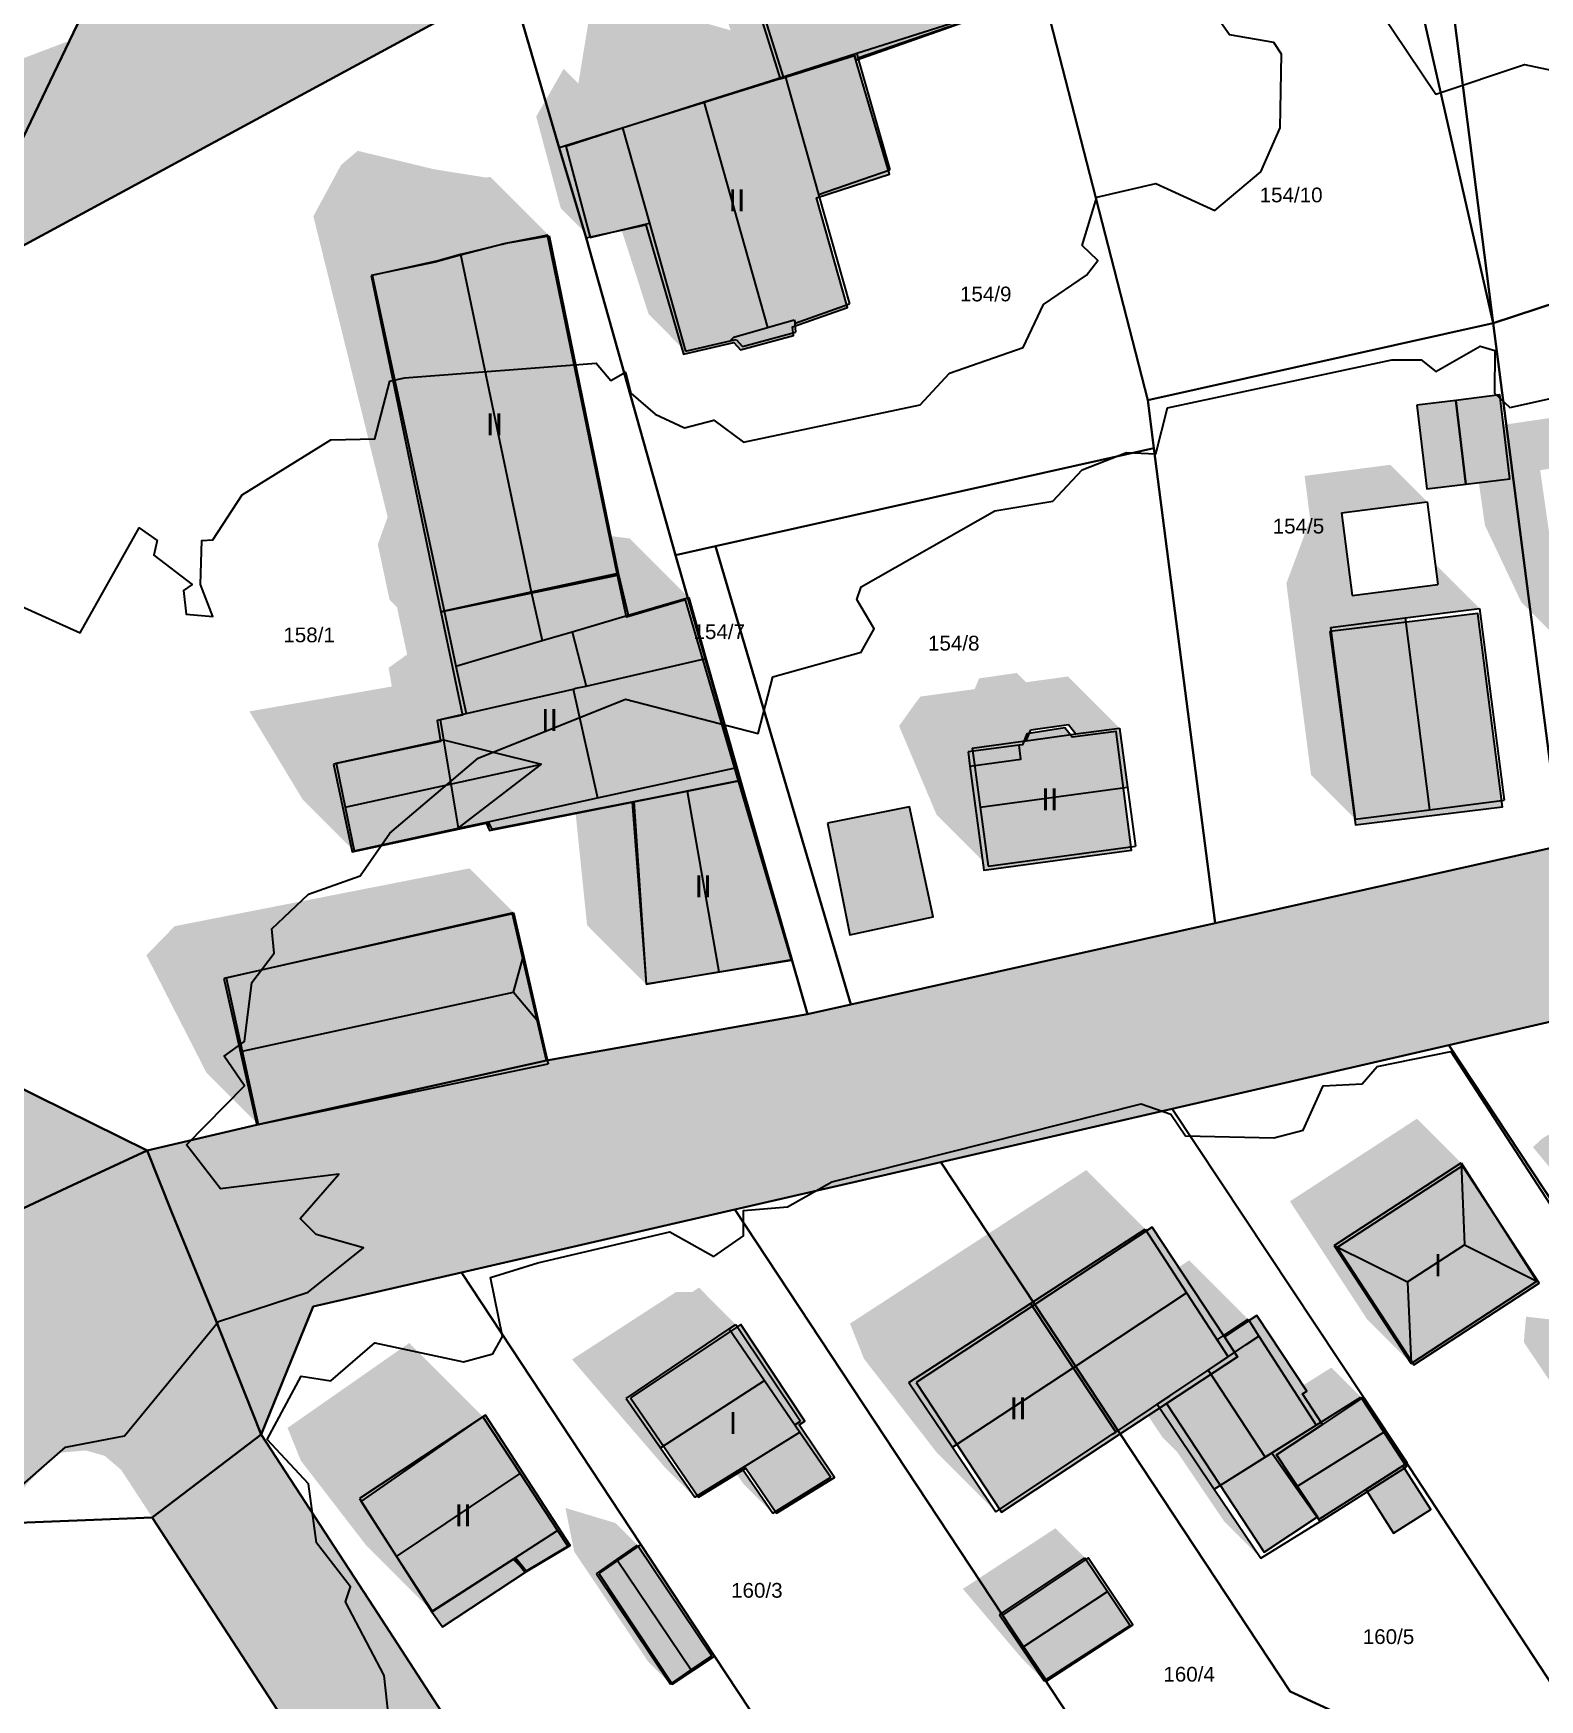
# Model space of a CAD drawing. Header units: millimetres. Extents: x 238 to 3518, y -74 to 2735.
# Drawn here: x 2034.3 to 2136.5, y 1288.6 to 1401.6 of the extents above; entities that cross this region are included whole.
import ezdxf
from ezdxf.enums import TextEntityAlignment as Align

# ---------------------------------------------------------------- set-up
doc = ezdxf.new("R2010")
doc.units = ezdxf.units.MM
for name, color, linetype in [('LP_Flurstueck_bez', 7, 'Continuous'), ('LP_Flurstuecke', 8, 'Continuous'), ('LP_Gebaeude_Dachaufsicht', 9, 'Continuous'), ('LP_Gebaeude_Dachschatten', 253, 'Continuous'), ('LP_Gebaeude_F', 254, 'Continuous'), ('LP_Gebaeude_Geschosszahl', 7, 'Continuous'), ('LP_Gebaeude_Schatten', 7, 'Continuous'), ('LP_Gebaeude_U', 7, 'Continuous'), ('LP_Topographie_Hoehenlinien', 8, 'Continuous'), ('LP_Verkehr_Strassen', 9, 'Continuous'), ('LP_Verkehr_Wege_Plaetze', 252, 'Continuous')]:
    doc.layers.add(name, color=color, linetype=linetype)
doc.styles.get("Standard").update_dxf_attribs({"font": 'arial.ttf'})

msp = doc.modelspace()

# ---------------------------------------------------------------- hatches: boundary and pattern name
at = {"layer": 'LP_Gebaeude_Dachschatten'}
for points in [[(2079.79, 1396.97), (2074.27, 1395.21), (2076.09, 1388.75), (2078.54, 1380.06), (2081.56, 1380.77), (2081.83, 1381.01), (2084.1, 1381.67)], [(2072.07, 1387.77), (2076.09, 1388.75), (2074.27, 1395.21), (2070.41, 1393.98)], [(2063.28, 1386.64), (2061.67, 1386.19), (2057.29, 1385.22), (2062.16, 1362.45), (2068.06, 1363.73)], [(2068.81, 1360.42), (2070.21, 1360.83), (2070.86, 1361.02), (2074.66, 1362.14), (2073.97, 1365.01), (2068.06, 1363.73)], [(2068.06, 1363.73), (2062.16, 1362.45), (2062.96, 1358.7), (2068.81, 1360.42)], [(2122.31, 1361.31), (2123.98, 1348.31), (2129.03, 1348.95), (2127.36, 1361.96)], [(2070.86, 1361.02), (2070.21, 1360.83), (2068.81, 1360.42), (2062.96, 1358.7), (2063.65, 1355.48), (2070.91, 1357.14), (2071.09, 1357.19), (2071.79, 1357.34)], [(2108.53, 1350.48), (2107.99, 1354.49), (2105.03, 1354.09), (2105.03, 1354.09), (2101.66, 1353.63), (2101.42, 1353.6), (2097.99, 1353.13), (2098.13, 1352.17), (2098.53, 1349.13)], [(2054.84, 1352.1), (2055.45, 1349.12), (2068.78, 1352.03), (2062.13, 1353.69)], [(2068.78, 1352.03), (2063.12, 1347.69), (2062.13, 1353.69)], [(2075.04, 1349.51), (2075.86, 1337.12), (2080.81, 1337.95), (2078.66, 1350.22)], [(2066.88, 1341.97), (2047.38, 1337.55), (2048.46, 1332.58), (2066.86, 1336.58), (2067.54, 1339.03)], [(2131.17, 1324.99), (2122.55, 1319.38), (2127.52, 1316.92), (2131.39, 1319.44)], [(2109.73, 1320.5), (2101.95, 1315.45), (2104.84, 1311.09), (2112.54, 1316.17)], [(2122.55, 1319.38), (2127.78, 1311.39), (2127.52, 1316.92)], [(2104.84, 1311.09), (2101.95, 1315.45), (2093.7, 1310.09), (2096.65, 1305.7)], [(2081.5, 1313.73), (2074.51, 1309), (2076.84, 1305.65), (2083.9, 1310.23)], [(2110.54, 1308.61), (2114.42, 1302.85), (2117.88, 1305.03), (2114, 1310.92), (2111.4, 1309.19)], [(2125.92, 1306.73), (2124.36, 1309.1), (2121.34, 1307.2), (2118.32, 1305.31), (2119.96, 1302.98)], [(2064.79, 1307.77), (2056.54, 1302.01), (2058.94, 1298.29), (2067.32, 1303.91)], [(2072.49, 1297.11), (2077.52, 1289.63), (2078.93, 1290.59), (2073.89, 1298.08)], [(2105.64, 1298.2), (2099.85, 1294.33), (2101.36, 1292.09), (2107.18, 1295.9)]]:
    msp.add_hatch(color=253, dxfattribs=at).paths.add_polyline_path(points)
at = {"layer": 'LP_Gebaeude_F'}
for points in [[(2082.78, 1405.55), (2084.97, 1398.53), (2090.01, 1400.11), (2090.09, 1399.81), (2099.99, 1403.28), (2097.09, 1410.55), (2097.03, 1410.69)], [(2069.96, 1393.85), (2071.79, 1387.75), (2075.84, 1388.64), (2078.41, 1379.85), (2081.81, 1380.65), (2082.26, 1380.16), (2085.86, 1381.12), (2085.8, 1381.72), (2089.53, 1383.02), (2087.43, 1390.47), (2092.38, 1392.07), (2090.09, 1399.81), (2090.01, 1400.11), (2084.97, 1398.53)], [(2057.21, 1385.19), (2061.94, 1362.38), (2073.92, 1364.86), (2069.17, 1387.94), (2068.86, 1387.87), (2066.33, 1387.36), (2063.18, 1386.56), (2061.56, 1386.09)], [(2130.8, 1376.72), (2131.49, 1371.03), (2134.48, 1371.39), (2133.79, 1377.09)], [(2128.16, 1376.4), (2128.84, 1370.71), (2131.49, 1371.03), (2130.8, 1376.72)], [(2054.66, 1352.03), (2055.93, 1346.09), (2065.01, 1348.04), (2065.25, 1347.53), (2074.93, 1349.47), (2082.13, 1350.92), (2078.53, 1363.2), (2074.53, 1362.01), (2073.92, 1364.86), (2061.94, 1362.38), (2063.4, 1355.36), (2061.68, 1355.01), (2061.92, 1353.59)], [(2122.25, 1361.05), (2123.99, 1347.92), (2133.98, 1349.14), (2132.3, 1362.27)], [(2097.72, 1352.88), (2097.84, 1351.91), (2098.79, 1344.85), (2108.79, 1346.21), (2107.77, 1354.25), (2104.78, 1353.87), (2104.28, 1354.5), (2101.71, 1354.11), (2101.4, 1353.36), (2101.17, 1353.33)], [(2097.72, 1352.88), (2097.84, 1351.91), (2101.29, 1352.37), (2101.17, 1353.33)], [(2074.93, 1349.47), (2075.86, 1337.13), (2085.74, 1338.74), (2082.13, 1350.92)], [(2088.17, 1348.03), (2089.68, 1340.47), (2095.34, 1341.68), (2093.73, 1349.14)], [(2047.22, 1337.5), (2049.45, 1327.57), (2069.11, 1331.93), (2066.8, 1341.89)], [(2122.75, 1319.25), (2127.95, 1311.29), (2136.46, 1316.84), (2131.26, 1324.8)], [(2102.25, 1315.38), (2108.03, 1306.6), (2111.17, 1308.66), (2115.99, 1311.84), (2115.11, 1313.19), (2110.21, 1320.63)], [(2094.19, 1310.08), (2099.97, 1301.29), (2108.03, 1306.6), (2102.25, 1315.38)], [(2074.8, 1309.06), (2079.42, 1302.32), (2082.63, 1304.29), (2084.71, 1301.23), (2088.65, 1303.65), (2086.25, 1307.22), (2086.63, 1307.47), (2082.29, 1314.03)], [(2111.17, 1308.66), (2117.81, 1298.59), (2121.43, 1300.98), (2118.65, 1305.18), (2121.77, 1307.25), (2120.41, 1309.32), (2120.7, 1309.51), (2117.31, 1314.64), (2115.11, 1313.19), (2115.99, 1311.84)], [(2118.65, 1305.18), (2121.43, 1300.98), (2121.54, 1300.81), (2124.69, 1302.83), (2127.21, 1304.44), (2127.51, 1304.64), (2124.54, 1309.09), (2121.77, 1307.25)], [(2056.41, 1302.21), (2061.33, 1294.54), (2067.01, 1298.19), (2067.74, 1297.26), (2070.72, 1299.03), (2064.98, 1307.87)], [(2124.69, 1302.83), (2126.58, 1299.87), (2129.1, 1301.48), (2127.21, 1304.44)], [(2072.66, 1297.14), (2077.63, 1289.62), (2080.51, 1291.52), (2075.51, 1299.1)], [(2061.33, 1294.54), (2062.05, 1293.52), (2067.74, 1297.26), (2067.01, 1298.19)], [(2100.05, 1294.3), (2103.05, 1289.86), (2108.89, 1293.64), (2105.85, 1298.19)]]:
    msp.add_hatch(color=254, dxfattribs=at).paths.add_polyline_path(points)
at = {"layer": 'LP_Gebaeude_Schatten'}
for points in [[(2071.27, 1398.21), (2072.29, 1404.47), (2081.6, 1401.83), (2081.31, 1402.72), (2082, 1402.68), (2078.98, 1409.63), (2079.28, 1409.74), (2077.82, 1412.04), (2076.69, 1415.33), (2076.98, 1415.74), (2079.22, 1416.6), (2091.1, 1421.44), (2095.37, 1421.07), (2096.87, 1419.57), (2094.1, 1418.44), (2080.49, 1412.89), (2081.19, 1410.83), (2082.32, 1407.54), (2082.98, 1405.63), (2085.16, 1398.67), (2079.79, 1396.97), (2074.27, 1395.21), (2070.41, 1393.98), (2072.07, 1387.77), (2070.07, 1389.77), (2068.41, 1395.98), (2070.27, 1399.21), (2071.27, 1398.21)], [(2057.66, 1366.95), (2058.33, 1368.81), (2053.29, 1389.22), (2055.17, 1392.69), (2056.28, 1393.64), (2056.31, 1393.65), (2061.49, 1392.4), (2065.02, 1391.84), (2065.3, 1391.89), (2069.3, 1387.89), (2069.02, 1387.84), (2066.49, 1387.4), (2063.31, 1386.65), (2063.28, 1386.64), (2061.67, 1386.19), (2057.29, 1385.22), (2062.16, 1362.45), (2062.96, 1358.7), (2063.65, 1355.48), (2061.9, 1355.08), (2062.13, 1353.69), (2054.84, 1352.1), (2055.45, 1349.12), (2056.06, 1346.15), (2052.56, 1349.65), (2048.95, 1355.62), (2058.61, 1357.31), (2058.4, 1358.58), (2059.65, 1359.48), (2058.96, 1362.7), (2058.46, 1363.2), (2057.66, 1366.95)], [(2074.2, 1388.29), (2076.09, 1388.75), (2078.54, 1380.06), (2076.04, 1382.56), (2074.2, 1388.29)], [(2081.97, 1380.86), (2082.41, 1380.37), (2081.93, 1380.85), (2081.97, 1380.86)], [(2147.9, 1373.65), (2136.53, 1371.99), (2136.99, 1368.78), (2137.78, 1363.25), (2138.24, 1360.05), (2135.24, 1363.05), (2132.78, 1368.25), (2131.99, 1373.78), (2133.53, 1374.99), (2144.9, 1376.65), (2147.9, 1373.65)], [(2119.31, 1364.31), (2120.86, 1368.46), (2120.95, 1368.43), (2120.55, 1371.6), (2126.36, 1372.35), (2128.86, 1369.85), (2123.05, 1369.1), (2123.77, 1363.48), (2129.58, 1364.22), (2129.4, 1365.61), (2129.42, 1365.6), (2132.42, 1362.6), (2122.31, 1361.31), (2123.98, 1348.31), (2120.98, 1351.31), (2119.31, 1364.31)], [(2078.76, 1363.35), (2074.66, 1362.14), (2073.97, 1365.01), (2073.46, 1367.52), (2074.76, 1367.35), (2078.76, 1363.35)], [(2093.03, 1354.63), (2094.13, 1356.17), (2094.49, 1356.63), (2097.92, 1357.1), (2098.16, 1357.13), (2098.46, 1357.86), (2101.02, 1358.23), (2101.65, 1357.6), (2104.49, 1357.99), (2107.99, 1354.49), (2105.03, 1354.09), (2105.03, 1354.09), (2104.52, 1354.73), (2101.96, 1354.36), (2101.66, 1353.63), (2101.42, 1353.6), (2097.99, 1353.13), (2098.13, 1352.17), (2098.53, 1349.13), (2099.07, 1345.12), (2095.57, 1348.62), (2093.03, 1354.63)], [(2071.08, 1348.74), (2075.04, 1349.51), (2075.86, 1337.12), (2071.86, 1341.12), (2071.08, 1348.74)], [(2065.15, 1348.13), (2065.39, 1347.63), (2064.93, 1348.09), (2065.15, 1348.13)], [(2066.88, 1341.97), (2047.38, 1337.55), (2049.54, 1327.6), (2046.04, 1331.1), (2041.96, 1339.08), (2043.88, 1341.05), (2063.88, 1344.97), (2066.88, 1341.97)], [(2136.69, 1326.66), (2146.98, 1332.67), (2149.98, 1329.67), (2140.19, 1323.16), (2142.54, 1319.56), (2144.89, 1315.96), (2141.89, 1318.96), (2136.04, 1326.06), (2136.69, 1326.66)], [(2122.55, 1319.38), (2127.78, 1311.39), (2124.78, 1314.39), (2119.55, 1322.38), (2128.17, 1327.99), (2131.17, 1324.99), (2122.55, 1319.38)], [(2089.7, 1314.09), (2097.95, 1319.45), (2105.73, 1324.5), (2109.73, 1320.5), (2101.95, 1315.45), (2093.7, 1310.09), (2096.65, 1305.7), (2099.6, 1301.32), (2095.6, 1305.32), (2090.65, 1311.7), (2089.7, 1314.09)], [(2116.72, 1314.38), (2114.62, 1312.98), (2111.59, 1317.63), (2112.72, 1318.38), (2116.72, 1314.38)], [(2079.45, 1316.53), (2081.95, 1314.03), (2081.5, 1313.73), (2074.51, 1309), (2079.17, 1302.3), (2077.17, 1304.3), (2070.84, 1311.65), (2077.9, 1316.23), (2079, 1316.23), (2079.45, 1316.53)], [(2137.42, 1310.82), (2139.35, 1307.95), (2137.35, 1309.95), (2135.42, 1312.82), (2135.57, 1314.56), (2137.73, 1314.31), (2139.73, 1312.31), (2137.42, 1310.82)], [(2052.44, 1304.79), (2051.54, 1307.01), (2059.79, 1312.77), (2064.79, 1307.77), (2056.54, 1302.01), (2061.35, 1294.57), (2056.85, 1299.07), (2052.44, 1304.79)], [(2124.36, 1309.1), (2121.34, 1307.2), (2119.84, 1309.52), (2122.36, 1311.1), (2124.36, 1309.1)], [(2111.92, 1305.35), (2110.92, 1306.35), (2109.76, 1308.08), (2110.54, 1308.61), (2114.42, 1302.85), (2117.58, 1298.18), (2115.08, 1300.68), (2111.92, 1305.35)], [(2119.96, 1302.98), (2121.6, 1300.66), (2118.32, 1305.31), (2119.96, 1302.98)], [(2081.92, 1304.01), (2082.37, 1304.29), (2084.46, 1301.23), (2082.46, 1303.23), (2081.92, 1304.01)], [(2073.78, 1300.56), (2075.28, 1299.06), (2072.49, 1297.11), (2077.52, 1289.63), (2076.02, 1291.13), (2070.99, 1298.61), (2070.39, 1301.58), (2073.78, 1300.56)], [(2105.64, 1298.2), (2099.85, 1294.33), (2102.88, 1289.85), (2101.38, 1291.35), (2097.36, 1296.09), (2103.18, 1299.9), (2103.64, 1300.2), (2105.64, 1298.2)], [(2066.92, 1298.15), (2067.64, 1297.24), (2066.8, 1298.08), (2066.92, 1298.15)]]:
    msp.add_hatch(color=7, dxfattribs=at).paths.add_polyline_path(points)
at = {"layer": 'LP_Verkehr_Strassen'}
for points in [[(1966.45, 1596.19), (1967.19, 1593.69), (1973.65, 1571.77), (1977.9, 1558.4), (1977.89, 1557.43), (1980.24, 1557.4), (1982.33, 1553.47), (1982.61, 1552.99), (1988.57, 1542.82), (1993.2, 1539.62), (2033.55, 1504.1), (2036.57, 1485.37), (2028.68, 1457.33), (2022.38, 1434.9), (2019.73, 1395.6), (2020.04, 1391.13), (2020.25, 1388.14), (2022.23, 1358.88), (2022.57, 1353.89), (2022.81, 1350.5), (2023.95, 1334.28), (2025.11, 1317.94), (2036.94, 1323.47), (2035.05, 1325.02), (2033.6, 1326.3), (2032.67, 1330.44), (2028.83, 1384.66), (2036.74, 1401.12), (2028.65, 1398.05), (2026.08, 1399.99), (2028.3, 1433.87), (2042.7, 1485.01), (2039.12, 1507.17), (1996.1, 1542.73), (1993.08, 1546.67), (1985.95, 1555.95), (1984.46, 1559.29), (1978.82, 1594.3), (1978.05, 1598.92)], [(2043.69, 1321.63), (2046.54, 1314.65), (2048.68, 1316.27), (2050.73, 1317.18), (2055.62, 1318.53), (2064.41, 1320.95), (2088.17, 1327.01), (2114.55, 1333.15), (2137.44, 1338.17), (2184.07, 1348.41), (2214.52, 1355.66), (2240.75, 1361.65), (2289.51, 1372.5), (2309.58, 1378.38), (2320.3, 1381.91), (2320.87, 1382.1), (2331.34, 1385.46), (2333.57, 1385.45), (2335.19, 1385.22), (2336.35, 1384.3), (2337.21, 1383.3), (2337.21, 1382.14), (2336.74, 1381.37), (2335.43, 1379.98), (2333.29, 1378.13), (2338.45, 1378.88), (2340.46, 1381.09), (2343.08, 1383.46), (2345.88, 1385.62), (2354.95, 1391.96), (2364.07, 1398.22), (2373.26, 1404.38), (2382.5, 1410.46), (2391.8, 1416.45), (2401.29, 1422.1), (2410.67, 1427.92), (2419.94, 1433.91), (2429.07, 1440.03), (2533.35, 1509.42), (2534.98, 1509.74), (2536.6, 1509.33), (2537.88, 1508.27), (2543.88, 1512.3), (2543.03, 1513.45), (2541.97, 1514.86), (2538.59, 1519.39), (2426.02, 1444.59), (2421.02, 1441.22), (2379.71, 1414.99), (2360.11, 1405.3), (2339.62, 1395.95), (2319.26, 1388.15), (2297.95, 1381.2), (2282.88, 1377.14), (2269.95, 1374.06), (2257.1, 1371), (2246.14, 1368.71), (2245.2, 1370.45), (2238.43, 1368.93), (2238, 1368.84), (2237.94, 1366.48), (2236.44, 1366.18), (2226.71, 1364), (2175.03, 1352.44), (2146.14, 1345.97), (2115.61, 1339.3), (2094.22, 1334.28), (2049.71, 1322.86)], [(2028.83, 1384.66), (2066.66, 1405.14), (2074.73, 1410.63), (2080.24, 1412.87), (2096.7, 1419.53), (2097.16, 1419.71), (2122.53, 1429.48), (2125.18, 1430.5), (2127.1, 1430.95), (2141.27, 1434.27), (2141.74, 1434.38), (2156.18, 1435.63), (2171.97, 1438.1), (2187.67, 1441.26), (2202.97, 1447.12), (2218.25, 1453.02), (2229.62, 1457.42), (2236.23, 1451.84), (2237.16, 1412.59), (2238, 1368.84), (2238.43, 1368.93), (2245.2, 1370.45), (2243.4, 1373.84), (2242.69, 1411.97), (2242.24, 1436.06), (2242.1, 1442.33), (2241.63, 1456.45), (2244.29, 1462.55), (2255.24, 1464.18), (2271.1, 1464.35), (2270.4, 1473.48), (2274.6, 1487.45), (2275.9, 1491.74), (2275.46, 1502.58), (2272.22, 1502.45), (2269.33, 1496.35), (2268.39, 1487.61), (2262.05, 1471.38), (2251.8, 1474.39), (2218.84, 1460.74), (2186.02, 1447.16), (2167.82, 1442.97), (2153.6, 1441.05), (2149, 1440.43), (2124.6, 1434.21), (2042.4, 1403.31), (2038.69, 1405.18), (2036.74, 1401.12)], [(1623.69, 1343.97), (1626.36, 1341.41), (1641.19, 1327.55), (1656.82, 1326.06), (1680.04, 1319.17), (1703.74, 1308.88), (1705.43, 1306.6), (1705.87, 1307.95), (1721.11, 1301.69), (1740.5, 1292.94), (1750.01, 1288.65), (1772.12, 1278.69), (1787.91, 1272.64), (1790.72, 1272.5), (1795.05, 1271.79), (1800.08, 1270.22), (1818.84, 1264.16), (1830.41, 1266.74), (1858.72, 1273.8), (1888.5, 1281.64), (1917.34, 1288.53), (1950.39, 1296.78), (1998.12, 1305.16), (2003.54, 1305.37), (2006.38, 1303.84), (2007.54, 1302.41), (2008.84, 1300.79), (2009.2, 1299.23), (2031.56, 1300.5), (2033.1, 1302.34), (2033.96, 1303.32), (2034.9, 1304.24), (2035.56, 1304.92), (2036.03, 1305.32), (2037.83, 1305.48), (2039.13, 1305.12), (2040.25, 1304.16), (2042.36, 1300.93), (2047.47, 1304.83), (2046.65, 1306.43), (2045.47, 1309.01), (2045.5, 1311.58), (2046.46, 1314.46), (2046.54, 1314.65), (2043.69, 1321.63), (2042.78, 1321.45), (2040.52, 1321.46), (2037.62, 1322.92), (2036.94, 1323.47), (2025.11, 1317.94), (2025.02, 1316.21), (1967.44, 1305.93), (1955.31, 1303.77), (1947.78, 1302.44), (1938.72, 1300.61), (1933.89, 1298.84), (1925.76, 1296.84), (1911.51, 1293.63), (1893.65, 1288.96), (1873.04, 1284.39), (1849.21, 1277.88), (1836.77, 1274.49), (1832.99, 1273.82), (1828.97, 1273.3), (1824.03, 1273.05), (1819.63, 1273.06), (1814.03, 1273.5), (1808.07, 1274.16), (1782.48, 1280.91), (1779.68, 1282.11), (1777.42, 1283.76), (1776.1, 1285.89), (1768.6, 1290.07), (1765.82, 1288.56), (1684.37, 1323.52), (1658.3, 1331.86), (1643.23, 1335.52), (1639.16, 1335.19), (1633.71, 1336.77), (1629.63, 1342.26)], [(1766.73, 993.77), (1797.22, 1014.06), (1825.09, 1032.54), (1829.38, 1035.45), (1833.39, 1038.03), (1850.26, 1049.37), (1875.64, 1066.27), (1894.05, 1078.52), (1912.49, 1090.79), (1930.66, 1102.89), (1952.09, 1117.16), (1962.48, 1124.1), (1971.01, 1129.75), (2000.08, 1149.09), (2020.84, 1162.92), (2031.42, 1169.96), (2053.58, 1184.71), (2063.48, 1191.3), (2065.98, 1192.96), (2098.6, 1214.67), (2102.07, 1216.98), (2106.09, 1219.68), (2097.25, 1233.36), (2081.5, 1257.66), (2057.37, 1294.86), (2049.74, 1306.57), (2047.47, 1304.83), (2042.36, 1300.93), (2088.16, 1230.54), (2086.26, 1217.53), (2046.86, 1191.47), (2040.14, 1187.03), (2027.94, 1178.89), (2015.77, 1170.77), (1996.96, 1158.24), (1976.89, 1144.87), (1961.73, 1134.76), (1951.23, 1127.78), (1940.38, 1120.55), (1923.09, 1109.06), (1904.1, 1096.43), (1883.83, 1082.9), (1873.29, 1075.82), (1863.33, 1069.21), (1853.26, 1062.5), (1844.02, 1056.35), (1832.79, 1048.86), (1823.12, 1042.42), (1812.65, 1035.46), (1804.45, 1030), (1798.96, 1026.35), (1795.79, 1024.24), (1795.35, 1023.94), (1795.75, 1023.37), (1773.19, 1008.89)]]:
    msp.add_hatch(color=9, dxfattribs=at).paths.add_polyline_path(points)
at = {"layer": 'LP_Verkehr_Wege_Plaetze'}
for points in [[(2045.47, 1309.01), (2046.65, 1306.43), (2047.47, 1304.83), (2049.74, 1306.57), (2053.28, 1315.25), (2063.33, 1317.56), (2081.88, 1321.83), (2095.87, 1325.04), (2111.55, 1328.65), (2130.33, 1332.98), (2149.49, 1337.4), (2172.3, 1342.66), (2199.03, 1348.83), (2215.55, 1352.64), (2235.05, 1357.15), (2241.11, 1358.55), (2259.21, 1362.84), (2264.59, 1364.11), (2284.04, 1368.69), (2286.52, 1369.36), (2321.91, 1378.85), (2320.87, 1382.1), (2320.3, 1381.91), (2309.58, 1378.38), (2289.51, 1372.5), (2240.75, 1361.65), (2214.52, 1355.66), (2184.07, 1348.41), (2137.44, 1338.17), (2114.55, 1333.15), (2088.17, 1327.01), (2064.41, 1320.95), (2055.62, 1318.53), (2050.73, 1317.18), (2048.68, 1316.27), (2046.54, 1314.65), (2046.46, 1314.46), (2045.5, 1311.58)], [(2032.67, 1330.44), (2033.6, 1326.3), (2035.05, 1325.02), (2036.94, 1323.47), (2037.62, 1322.92), (2040.52, 1321.46), (2042.78, 1321.45), (2043.69, 1321.63), (2049.71, 1322.86), (2094.22, 1334.28), (2115.61, 1339.3), (2146.14, 1345.97), (2175.03, 1352.44), (2226.71, 1364), (2236.44, 1366.18), (2237.94, 1366.48), (2238, 1368.84), (2220.87, 1365.02), (2203.27, 1361.09), (2185.66, 1357.17), (2168.55, 1353.35), (2153.43, 1349.97), (2137.91, 1346.5), (2114.48, 1341.26), (2089.75, 1335.74), (2086.81, 1335.08), (2069.11, 1331.93), (2049.45, 1327.57), (2042.02, 1325.84)]]:
    msp.add_hatch(color=252, dxfattribs=at).paths.add_polyline_path(points)

# ---------------------------------------------------------------- linework, layer by layer
at = {"layer": 'LP_Flurstuecke', "color": 8}
for points in [[(2033.55, 1504.1), (2036.57, 1485.37), (2028.68, 1457.33), (2016.33, 1445.26), (2019.73, 1395.6), (2020.04, 1391.13), (2020.25, 1388.14), (2022.23, 1358.88), (2022.57, 1353.89), (2022.81, 1350.5), (2023.95, 1334.28), (2025.11, 1317.94), (2036.94, 1323.47), (2042.02, 1325.84), (2032.67, 1330.44), (2028.83, 1384.66), (2036.74, 1401.12), (2038.69, 1405.18), (2037.61, 1451.08), (2045.76, 1484.96), (2043.21, 1509.77)], [(2038.69, 1405.18), (2036.74, 1401.12), (2028.83, 1384.66), (2066.66, 1405.14)], [(2137.91, 1346.5), (2114.48, 1341.26), (2089.75, 1335.74), (2086.81, 1335.08), (2069.11, 1331.93), (2049.45, 1327.57), (2042.02, 1325.84), (2043.69, 1321.63), (2046.54, 1314.65), (2049.74, 1306.57), (2053.28, 1315.25), (2063.33, 1317.56), (2081.88, 1321.83), (2095.87, 1325.04), (2111.55, 1328.65), (2130.33, 1332.98), (2149.49, 1337.4)], [(2031.56, 1300.5), (2042.36, 1300.93), (2047.47, 1304.83), (2049.74, 1306.57), (2046.54, 1314.65), (2043.69, 1321.63), (2042.02, 1325.84), (2036.94, 1323.47), (2025.11, 1317.94)], [(2031.42, 1169.96), (2053.58, 1184.71), (2063.48, 1191.3), (2065.98, 1192.96), (2098.6, 1214.67), (2102.07, 1216.98), (2106.09, 1219.68), (2097.25, 1233.36), (2081.5, 1257.66), (2057.37, 1294.86), (2049.74, 1306.57), (2047.47, 1304.83), (2042.36, 1300.93), (2088.16, 1230.54), (2086.26, 1217.53), (2046.86, 1191.47), (2040.14, 1187.03), (2027.94, 1178.89)]]:
    msp.add_lwpolyline(points, dxfattribs=at)
for points in [[(2127.1, 1430.95), (2133.35, 1381.97), (2148.08, 1386.8), (2141.27, 1434.27)], [(2122.53, 1429.48), (2133.35, 1381.97), (2127.1, 1430.95), (2125.18, 1430.5)], [(2097.16, 1419.71), (2100.33, 1411.85), (2102.88, 1404.12), (2109.9, 1376.74), (2133.35, 1381.97), (2122.53, 1429.48)], [(2066.66, 1405.14), (2069.96, 1393.85), (2071.79, 1387.75), (2077.86, 1366.21), (2080.58, 1366.82), (2110.32, 1373.47), (2109.9, 1376.74), (2102.88, 1404.12), (2100.33, 1411.85), (2097.16, 1419.71), (2096.7, 1419.53), (2080.24, 1412.87), (2074.73, 1410.63)], [(2028.83, 1384.66), (2032.67, 1330.44), (2042.02, 1325.84), (2049.45, 1327.57), (2069.11, 1331.93), (2086.81, 1335.08), (2077.86, 1366.21), (2071.79, 1387.75), (2069.96, 1393.85), (2066.66, 1405.14)], [(2133.35, 1381.97), (2137.79, 1347.49), (2137.91, 1346.5), (2153.43, 1349.97), (2153.23, 1350.87), (2148.08, 1386.8)], [(2109.9, 1376.74), (2110.32, 1373.47), (2114.48, 1341.26), (2137.91, 1346.5), (2137.79, 1347.49), (2133.35, 1381.97)], [(2080.58, 1366.82), (2089.75, 1335.74), (2114.48, 1341.26), (2110.32, 1373.47)], [(2077.86, 1366.21), (2086.81, 1335.08), (2089.75, 1335.74), (2080.58, 1366.82)], [(2130.33, 1332.98), (2169.7, 1273.37), (2184.94, 1283.54), (2149.49, 1337.4)], [(2111.55, 1328.65), (2124.54, 1309.09), (2124.58, 1309.02), (2127.69, 1304.3), (2154.57, 1263.28), (2169.7, 1273.37), (2130.33, 1332.98)], [(2095.87, 1325.04), (2102.25, 1315.38), (2108.03, 1306.6), (2119.57, 1289.12), (2130.21, 1284.22), (2147.21, 1258.36), (2154.57, 1263.28), (2127.69, 1304.3), (2124.58, 1309.02), (2124.54, 1309.09), (2111.55, 1328.65)], [(2081.88, 1321.83), (2100.05, 1294.3), (2111.14, 1277.46), (2120.1, 1283.46), (2139.86, 1253.45), (2147.21, 1258.36), (2130.21, 1284.22), (2119.57, 1289.12), (2108.03, 1306.6), (2102.25, 1315.38), (2095.87, 1325.04)], [(2063.33, 1317.56), (2075.51, 1299.1), (2080.51, 1291.52), (2096.34, 1267.55), (2111.14, 1277.46), (2100.05, 1294.3), (2081.88, 1321.83)], [(2049.74, 1306.57), (2057.37, 1294.86), (2081.5, 1257.66), (2096.34, 1267.55), (2080.51, 1291.52), (2075.51, 1299.1), (2063.33, 1317.56), (2053.28, 1315.25)], [(1997.38, 1266.84), (2046.86, 1191.47), (2086.26, 1217.53), (2088.16, 1230.54), (2042.36, 1300.93), (2031.56, 1300.5)]]:
    msp.add_lwpolyline(points, close=True, dxfattribs=at)
at = {"layer": 'LP_Gebaeude_Dachaufsicht', "color": 9}
for p, q in [((2082.98, 1405.63, 78.74), (2085.16, 1398.67, 76.91)), ((2090.16, 1400.27, 76.91), (2100.15, 1403.45, 76.91)), ((2090.24, 1399.97, 76.91), (2100.18, 1403.38, 76.91)), ((2085.16, 1398.67, 76.91), (2090.16, 1400.27, 76.91)), ((2085.31, 1398.72, 78.56), (2090.16, 1400.27, 75.88)), ((2090.16, 1400.27, 76.91), (2090.24, 1399.97, 76.91)), ((2090.16, 1400.27, 75.88), (2090.24, 1399.97, 75.88)), ((2090.24, 1399.97, 75.88), (2092.4, 1392.37, 75.88)), ((2079.79, 1396.97, 83.8), (2085.16, 1398.67, 77.6)), ((2085.16, 1398.67, 77.6), (2085.31, 1398.72, 77.42)), ((2085.31, 1398.72, 77.42), (2087.57, 1390.68, 77.42)), ((2085.31, 1398.72, 78.56), (2087.57, 1390.68, 78.57)), ((2074.27, 1395.21, 77.42), (2079.79, 1396.97, 83.8)), ((2079.79, 1396.97, 83.8), (2084.1, 1381.67, 83.8)), ((2070.41, 1393.98, 76.15), (2074.27, 1395.21, 78.8)), ((2074.27, 1395.21, 77.42), (2076.09, 1388.75, 77.42)), ((2074.27, 1395.21, 78.8), (2076.09, 1388.75, 78.86)), ((2070.41, 1393.98, 76.15), (2072.07, 1387.77, 76.15)), ((2087.57, 1390.68, 78.57), (2092.4, 1392.37, 75.88)), ((2087.57, 1390.68, 77.42), (2089.66, 1383.27, 77.42)), ((2072.07, 1387.77, 76.15), (2076.09, 1388.75, 78.86)), ((2076.09, 1388.75, 77.42), (2078.54, 1380.06, 77.42)), ((2063.31, 1386.65, 83.91), (2066.49, 1387.4, 81.34)), ((2066.49, 1387.4, 81.34), (2069.02, 1387.84, 79.31)), ((2069.02, 1387.84, 79.31), (2069.3, 1387.89, 79.09)), ((2069.3, 1387.89, 79.09), (2073.97, 1365.01, 79.09)), ((2057.29, 1385.22, 79.09), (2061.67, 1386.19, 82.63)), ((2061.67, 1386.19, 82.63), (2063.28, 1386.64, 83.94)), ((2063.28, 1386.64, 83.94), (2063.31, 1386.65, 83.91)), ((2063.28, 1386.64, 83.94), (2068.06, 1363.73, 83.94)), ((2057.29, 1385.22, 79.09), (2062.16, 1362.45, 79.09)), ((2085.99, 1381.96, 81.7), (2089.66, 1383.27, 77.42)), ((2081.83, 1381.01, 77.42), (2084.1, 1381.67, 77.42)), ((2081.83, 1381.01, 81.2), (2084.1, 1381.67, 83.8)), ((2084.1, 1381.67, 77.42), (2085.92, 1382.19, 77.42)), ((2084.1, 1381.67, 83.8), (2085.92, 1382.19, 81.7)), ((2085.92, 1382.19, 81.7), (2085.99, 1381.96, 81.7)), ((2085.92, 1382.19, 77.42), (2085.99, 1381.96, 77.42)), ((2085.95, 1381.95, 77.42), (2085.99, 1381.96, 77.42)), ((2085.95, 1381.95, 77.42), (2086.01, 1381.35, 77.42)), ((2078.54, 1380.06, 77.42), (2081.56, 1380.77, 80.84)), ((2081.56, 1380.77, 77.42), (2081.83, 1381.01, 77.42)), ((2081.56, 1380.77, 80.84), (2081.83, 1381.01, 81.2)), ((2081.56, 1380.77, 77.42), (2081.97, 1380.86, 77.42)), ((2081.97, 1380.86, 77.42), (2082.41, 1380.37, 77.42)), ((2082.41, 1380.37, 77.42), (2086.01, 1381.35, 77.42)), ((2123.05, 1369.1, 78.88), (2128.86, 1369.85, 78.88)), ((2123.05, 1369.1, 78.88), (2123.77, 1363.48, 78.88)), ((2128.86, 1369.85, 78.88), (2129.58, 1364.22, 78.88)), ((2068.06, 1363.73, 83.94), (2073.97, 1365.01, 79.09)), ((2068.06, 1363.73, 86.72), (2073.97, 1365.01, 81.28)), ((2073.97, 1365.01, 81.28), (2074.66, 1362.14, 81.28)), ((2062.16, 1362.45, 79.09), (2068.06, 1363.73, 83.94)), ((2062.16, 1362.45, 81.28), (2068.06, 1363.73, 86.72)), ((2068.06, 1363.73, 86.72), (2068.81, 1360.42, 86.72)), ((2123.77, 1363.48, 78.88), (2129.58, 1364.22, 78.88)), ((2062.16, 1362.45, 81.28), (2062.96, 1358.7, 81.28)), ((2074.66, 1362.14, 83.17), (2078.76, 1363.35, 80.25)), ((2078.76, 1363.35, 80.25), (2079.93, 1359.21, 80.25)), ((2127.36, 1361.96, 84.94), (2132.42, 1362.6, 79.89)), ((2132.42, 1362.6, 79.89), (2134.09, 1349.6, 79.89)), ((2070.86, 1361.02, 85.88), (2074.66, 1362.14, 83.17)), ((2070.86, 1361.02, 84.82), (2074.66, 1362.14, 81.28)), ((2122.31, 1361.31, 79.89), (2127.36, 1361.96, 84.94)), ((2122.31, 1361.31, 79.89), (2123.98, 1348.31, 79.89)), ((2127.36, 1361.96, 84.94), (2129.03, 1348.95, 84.94)), ((2062.96, 1358.7, 81.28), (2068.81, 1360.42, 86.72)), ((2062.96, 1358.7, 80.25), (2068.81, 1360.42, 84.42)), ((2068.81, 1360.42, 84.42), (2070.21, 1360.83, 85.42)), ((2068.81, 1360.42, 86.72), (2070.21, 1360.83, 85.42)), ((2070.21, 1360.83, 85.42), (2070.86, 1361.02, 84.82)), ((2070.21, 1360.83, 85.42), (2070.86, 1361.02, 85.88)), ((2070.86, 1361.02, 85.88), (2071.79, 1357.34, 85.88)), ((2071.79, 1357.34, 85.88), (2079.93, 1359.21, 80.25)), ((2071.79, 1357.34, 84.94), (2079.93, 1359.21, 79.61)), ((2079.93, 1359.21, 79.61), (2082.02, 1351.81, 79.61)), ((2062.96, 1358.7, 80.25), (2063.65, 1355.48, 80.25)), ((2063.65, 1355.48, 80.25), (2070.91, 1357.14, 85.27)), ((2063.65, 1355.48, 80.76), (2070.91, 1357.14, 85.52)), ((2070.91, 1357.14, 85.27), (2071.09, 1357.19, 85.4)), ((2070.91, 1357.14, 85.52), (2071.09, 1357.19, 85.4)), ((2070.91, 1357.14, 85.52), (2072.57, 1349.75, 85.52)), ((2071.09, 1357.19, 85.4), (2071.79, 1357.34, 84.94)), ((2071.09, 1357.19, 85.4), (2071.79, 1357.34, 85.88)), ((2061.9, 1355.08, 79.61), (2063.65, 1355.48, 80.76)), ((2061.9, 1355.08, 79.61), (2062.13, 1353.69, 79.61)), ((2101.66, 1353.63, 80.59), (2101.96, 1354.36, 80.59)), ((2101.96, 1354.36, 80.59), (2104.52, 1354.73, 80.59)), ((2104.52, 1354.73, 80.59), (2105.03, 1354.09, 80.59)), ((2105.03, 1354.09, 80.59), (2107.99, 1354.49, 80.59)), ((2107.99, 1354.49, 80.59), (2108.53, 1350.48, 83.24)), ((2054.84, 1352.1, 79.61), (2062.13, 1353.69, 79.61)), ((2062.13, 1353.69, 79.61), (2068.78, 1352.03, 83.47)), ((2062.13, 1353.69, 79.61), (2063.12, 1347.69, 79.61)), ((2097.99, 1353.13, 80.59), (2101.42, 1353.6, 80.59)), ((2101.42, 1353.6, 80.59), (2101.66, 1353.63, 80.59)), ((2101.66, 1353.63, 80.59), (2105.03, 1354.09, 80.59)), ((2097.99, 1353.13, 80.59), (2098.13, 1352.17, 81.23)), ((2098.13, 1352.17, 81.23), (2098.53, 1349.13, 83.24)), ((2054.84, 1352.1, 79.61), (2055.45, 1349.12, 83.47)), ((2055.45, 1349.12, 83.47), (2068.78, 1352.03, 83.47)), ((2063.12, 1347.69, 79.61), (2068.78, 1352.03, 83.47)), ((2072.57, 1349.75, 79.61), (2082.02, 1351.81, 79.61)), ((2072.57, 1349.75, 85.52), (2082.02, 1351.81, 79.61)), ((2082.02, 1351.81, 79.61), (2082.27, 1350.93, 79.61)), ((2075.04, 1349.51, 79.61), (2082.27, 1350.93, 79.61)), ((2075.04, 1349.51, 81.44), (2078.66, 1350.22, 85.36)), ((2078.66, 1350.22, 85.36), (2082.27, 1350.93, 81.44)), ((2078.66, 1350.22, 85.36), (2080.81, 1337.95, 85.36)), ((2082.27, 1350.93, 81.44), (2085.75, 1338.78, 81.44)), ((2098.53, 1349.13, 83.24), (2108.53, 1350.48, 83.24)), ((2108.53, 1350.48, 83.24), (2109.07, 1346.48, 80.59)), ((2055.45, 1349.12, 83.47), (2056.06, 1346.15, 79.61)), ((2065.15, 1348.13, 80.89), (2072.57, 1349.75, 85.52)), ((2065.15, 1348.13, 79.61), (2072.57, 1349.75, 79.61)), ((2065.39, 1347.63, 79.61), (2075.04, 1349.51, 79.61)), ((2075.04, 1349.51, 81.44), (2075.86, 1337.12, 81.44)), ((2098.53, 1349.13, 83.24), (2099.07, 1345.12, 80.59)), ((2123.98, 1348.31, 79.89), (2129.03, 1348.95, 84.94)), ((2129.03, 1348.95, 84.94), (2134.09, 1349.6, 79.89)), ((2056.06, 1346.15, 79.61), (2063.12, 1347.69, 79.61)), ((2063.12, 1347.69, 79.61), (2065.15, 1348.13, 80.89)), ((2065.15, 1348.13, 79.61), (2065.39, 1347.63, 79.61)), ((2099.07, 1345.12, 80.59), (2109.07, 1346.48, 80.59)), ((2047.38, 1337.55, 79.7), (2066.88, 1341.97, 79.7)), ((2066.88, 1341.97, 79.7), (2067.54, 1339.03, 82.33)), ((2066.86, 1336.58, 84.29), (2067.54, 1339.03, 82.33)), ((2067.54, 1339.03, 82.33), (2068.56, 1334.56, 82.26)), ((2080.81, 1337.95, 85.36), (2085.75, 1338.78, 81.44)), ((2047.38, 1337.55, 79.7), (2048.46, 1332.58, 84.29)), ((2075.86, 1337.12, 81.44), (2080.81, 1337.95, 85.36)), ((2048.46, 1332.58, 84.29), (2066.86, 1336.58, 84.29)), ((2066.86, 1336.58, 84.29), (2068.56, 1334.56, 82.26)), ((2068.56, 1334.56, 82.26), (2069.21, 1331.71, 79.7)), ((2048.46, 1332.58, 84.29), (2049.54, 1327.6, 79.7)), ((2049.54, 1327.6, 79.7), (2069.21, 1331.71, 79.7)), ((2122.55, 1319.38, 80.56), (2131.17, 1324.99, 80.56)), ((2131.17, 1324.99, 80.56), (2131.39, 1319.44, 83.75)), ((2131.17, 1324.99, 80.56), (2136.3, 1316.96, 80.56)), ((2101.95, 1315.45, 82.15), (2109.73, 1320.5, 82.15)), ((2109.73, 1320.5, 82.15), (2112.54, 1316.17, 85.18)), ((2122.55, 1319.38, 80.56), (2127.78, 1311.39, 80.56)), ((2122.55, 1319.38, 80.56), (2127.52, 1316.92, 83.75)), ((2127.52, 1316.92, 83.75), (2131.39, 1319.44, 83.75)), ((2131.39, 1319.44, 83.75), (2136.3, 1316.96, 80.56)), ((2104.84, 1311.09, 85.18), (2112.54, 1316.17, 85.18)), ((2112.54, 1316.17, 85.18), (2115.36, 1311.84, 82.15)), ((2127.52, 1316.92, 83.75), (2127.78, 1311.39, 80.56)), ((2127.78, 1311.39, 80.56), (2136.3, 1316.96, 80.56)), ((2093.7, 1310.09, 82.2), (2101.95, 1315.45, 82.2)), ((2101.95, 1315.45, 82.2), (2104.84, 1311.09, 84.98)), ((2101.95, 1315.45, 82.15), (2104.84, 1311.09, 85.18)), ((2074.51, 1309, 79.5), (2081.5, 1313.73, 79.5)), ((2081.5, 1313.73, 79.5), (2081.95, 1314.03, 79.5)), ((2081.5, 1313.73, 79.5), (2083.9, 1310.23, 84.67)), ((2081.5, 1313.73, 79.5), (2085.96, 1307.22, 79.5)), ((2081.95, 1314.03, 79.5), (2086.34, 1307.47, 79.5)), ((2114.62, 1312.98, 82.15), (2116.72, 1314.38, 82.15)), ((2116.72, 1314.38, 82.15), (2117.45, 1313.24, 82.15)), ((2114, 1310.92, 84.33), (2116.59, 1312.66, 82.15)), ((2114.62, 1312.98, 82.15), (2115.36, 1311.84, 82.15)), ((2115.36, 1311.84, 82.15), (2116.59, 1312.66, 82.15)), ((2116.59, 1312.66, 82.15), (2117.45, 1313.24, 82.15)), ((2116.59, 1312.66, 82.15), (2117.45, 1313.24, 81.43)), ((2117.45, 1313.24, 81.43), (2121.34, 1307.2, 81.43)), ((2111.4, 1309.19, 82.15), (2115.36, 1311.84, 82.15)), ((2096.65, 1305.7, 84.98), (2104.84, 1311.09, 84.98)), ((2104.84, 1311.09, 84.98), (2107.73, 1306.73, 82.2)), ((2104.84, 1311.09, 85.18), (2107.73, 1306.73, 82.15)), ((2111.4, 1309.19, 82.15), (2114, 1310.92, 84.33)), ((2114, 1310.92, 84.33), (2117.88, 1305.03, 84.33)), ((2076.84, 1305.65, 84.67), (2083.9, 1310.23, 84.67)), ((2083.9, 1310.23, 84.67), (2086.3, 1306.73, 79.5)), ((2093.7, 1310.09, 82.2), (2096.65, 1305.7, 84.98)), ((2107.73, 1306.73, 82.15), (2111.4, 1309.19, 82.15)), ((2110.54, 1308.61, 81.43), (2111.4, 1309.19, 82.15)), ((2074.51, 1309, 79.5), (2076.84, 1305.65, 84.67)), ((2110.54, 1308.61, 81.43), (2114.42, 1302.85, 81.43)), ((2121.34, 1307.2, 78.99), (2124.36, 1309.1, 78.99)), ((2124.36, 1309.1, 78.99), (2125.92, 1306.73, 82.28)), ((2056.54, 1302.01, 82.87), (2064.79, 1307.77, 82.87)), ((2064.79, 1307.77, 82.87), (2067.32, 1303.91, 85.56)), ((2085.96, 1307.22, 79.5), (2086.34, 1307.47, 79.5)), ((2117.88, 1305.03, 84.33), (2121.34, 1307.2, 81.43)), ((2118.32, 1305.31, 78.99), (2121.34, 1307.2, 78.99)), ((2082.37, 1304.29, 79.5), (2086.3, 1306.73, 79.5)), ((2086.3, 1306.73, 79.5), (2088.4, 1303.66, 79.5)), ((2099.6, 1301.32, 82.2), (2107.51, 1306.58, 82.2)), ((2107.51, 1306.58, 82.2), (2107.73, 1306.73, 82.2)), ((2119.96, 1302.98, 82.28), (2125.92, 1306.73, 82.28)), ((2125.92, 1306.73, 82.28), (2127.47, 1304.36, 78.99)), ((2076.84, 1305.65, 84.67), (2079.17, 1302.3, 79.5)), ((2096.65, 1305.7, 84.98), (2099.6, 1301.32, 82.2)), ((2114.42, 1302.85, 79.96), (2118.32, 1305.31, 79.96)), ((2114.42, 1302.85, 81.43), (2117.88, 1305.03, 84.33)), ((2118.32, 1305.31, 78.99), (2119.96, 1302.98, 82.28)), ((2118.32, 1305.31, 79.96), (2121.6, 1300.66, 79.96)), ((2058.94, 1298.29, 85.56), (2067.32, 1303.91, 85.56)), ((2067.32, 1303.91, 85.56), (2069.86, 1300.04, 82.87)), ((2079.17, 1302.3, 79.5), (2082.37, 1304.29, 79.5)), ((2082.37, 1304.29, 79.5), (2084.46, 1301.23, 79.5)), ((2084.46, 1301.23, 79.5), (2088.4, 1303.66, 79.5)), ((2121.6, 1300.66, 78.99), (2127.47, 1304.36, 78.99)), ((2114.42, 1302.85, 79.96), (2117.58, 1298.18, 79.96)), ((2119.96, 1302.98, 82.28), (2121.6, 1300.66, 78.99)), ((2056.54, 1302.01, 82.87), (2058.94, 1298.29, 85.56)), ((2117.58, 1298.18, 79.96), (2121.6, 1300.66, 79.96)), ((2066.92, 1298.15, 82.87), (2069.86, 1300.04, 82.87)), ((2067.64, 1297.24, 82.87), (2070.55, 1298.99, 82.87)), ((2069.86, 1300.04, 82.87), (2070.55, 1298.99, 82.87)), ((2073.89, 1298.08, 81.04), (2075.28, 1299.06, 78.72)), ((2075.28, 1299.06, 78.72), (2080.33, 1291.54, 78.72)), ((2058.94, 1298.29, 85.56), (2061.35, 1294.57, 82.87)), ((2061.35, 1294.57, 82.87), (2066.92, 1298.15, 82.87)), ((2066.92, 1298.15, 82.87), (2067.64, 1297.24, 82.87)), ((2072.49, 1297.11, 78.72), (2073.89, 1298.08, 81.04)), ((2073.89, 1298.08, 81.04), (2078.93, 1290.59, 81.04)), ((2099.85, 1294.33, 79.04), (2105.64, 1298.2, 79.04)), ((2105.64, 1298.2, 79.04), (2107.18, 1295.9, 82.33)), ((2072.49, 1297.11, 78.72), (2077.52, 1289.63, 78.72)), ((2101.36, 1292.09, 82.33), (2107.18, 1295.9, 82.33)), ((2107.18, 1295.9, 82.33), (2108.72, 1293.6, 79.04)), ((2099.85, 1294.33, 79.04), (2101.36, 1292.09, 82.33)), ((2102.88, 1289.85, 79.04), (2108.72, 1293.6, 79.04)), ((2078.93, 1290.59, 81.04), (2080.33, 1291.54, 78.72)), ((2101.36, 1292.09, 82.33), (2102.88, 1289.85, 79.04)), ((2077.52, 1289.63, 78.72), (2078.93, 1290.59, 81.04))]:
    msp.add_line(p, q, dxfattribs=at)
at = {"layer": 'LP_Gebaeude_U', "color": 7}
for points in [[(2082.78, 1405.55), (2084.97, 1398.53), (2090.01, 1400.11), (2090.09, 1399.81), (2099.99, 1403.28), (2097.09, 1410.55), (2097.03, 1410.69)], [(2069.96, 1393.85), (2071.79, 1387.75), (2075.84, 1388.64), (2078.41, 1379.85), (2081.81, 1380.65), (2082.26, 1380.16), (2085.86, 1381.12), (2085.8, 1381.72), (2089.53, 1383.02), (2087.43, 1390.47), (2092.38, 1392.07), (2090.09, 1399.81), (2090.01, 1400.11), (2084.97, 1398.53)], [(2057.21, 1385.19), (2061.94, 1362.38), (2073.92, 1364.86), (2069.17, 1387.94), (2068.86, 1387.87), (2066.33, 1387.36), (2063.18, 1386.56), (2061.56, 1386.09)], [(2130.8, 1376.72), (2131.49, 1371.03), (2134.48, 1371.39), (2133.79, 1377.09)], [(2128.16, 1376.4), (2128.84, 1370.71), (2131.49, 1371.03), (2130.8, 1376.72)], [(2054.66, 1352.03), (2055.93, 1346.09), (2065.01, 1348.04), (2065.25, 1347.53), (2074.93, 1349.47), (2082.13, 1350.92), (2078.53, 1363.2), (2074.53, 1362.01), (2073.92, 1364.86), (2061.94, 1362.38), (2063.4, 1355.36), (2061.68, 1355.01), (2061.92, 1353.59)], [(2122.25, 1361.05), (2123.99, 1347.92), (2133.98, 1349.14), (2132.3, 1362.27)], [(2097.72, 1352.88), (2097.84, 1351.91), (2098.79, 1344.85), (2108.79, 1346.21), (2107.77, 1354.25), (2104.78, 1353.87), (2104.28, 1354.5), (2101.71, 1354.11), (2101.4, 1353.36), (2101.17, 1353.33)], [(2097.72, 1352.88), (2097.84, 1351.91), (2101.29, 1352.37), (2101.17, 1353.33)], [(2074.93, 1349.47), (2075.86, 1337.13), (2085.74, 1338.74), (2082.13, 1350.92)], [(2088.17, 1348.03), (2089.68, 1340.47), (2095.34, 1341.68), (2093.73, 1349.14)], [(2047.22, 1337.5), (2049.45, 1327.57), (2069.11, 1331.93), (2066.8, 1341.89)], [(2122.75, 1319.25), (2127.95, 1311.29), (2136.46, 1316.84), (2131.26, 1324.8)], [(2102.25, 1315.38), (2108.03, 1306.6), (2111.17, 1308.66), (2115.99, 1311.84), (2115.11, 1313.19), (2110.21, 1320.63)], [(2094.19, 1310.08), (2099.97, 1301.29), (2108.03, 1306.6), (2102.25, 1315.38)], [(2074.8, 1309.06), (2079.42, 1302.32), (2082.63, 1304.29), (2084.71, 1301.23), (2088.65, 1303.65), (2086.25, 1307.22), (2086.63, 1307.47), (2082.29, 1314.03)], [(2111.17, 1308.66), (2117.81, 1298.59), (2121.43, 1300.98), (2118.65, 1305.18), (2121.77, 1307.25), (2120.41, 1309.32), (2120.7, 1309.51), (2117.31, 1314.64), (2115.11, 1313.19), (2115.99, 1311.84)], [(2118.65, 1305.18), (2121.43, 1300.98), (2121.54, 1300.81), (2124.69, 1302.83), (2127.21, 1304.44), (2127.51, 1304.64), (2124.54, 1309.09), (2121.77, 1307.25)], [(2056.41, 1302.21), (2061.33, 1294.54), (2067.01, 1298.19), (2067.74, 1297.26), (2070.72, 1299.03), (2064.98, 1307.87)], [(2124.69, 1302.83), (2126.58, 1299.87), (2129.1, 1301.48), (2127.21, 1304.44)], [(2072.66, 1297.14), (2077.63, 1289.62), (2080.51, 1291.52), (2075.51, 1299.1)], [(2061.33, 1294.54), (2062.05, 1293.52), (2067.74, 1297.26), (2067.01, 1298.19)], [(2100.05, 1294.3), (2103.05, 1289.86), (2108.89, 1293.64), (2105.85, 1298.19)]]:
    msp.add_lwpolyline(points, close=True, dxfattribs=at)
at = {"layer": 'LP_Topographie_Hoehenlinien', "color": 8}
for points in [[(2033.47, 1362.76), (2037.47, 1360.95), (2041.47, 1368.08), (2042.7, 1367.22), (2042.46, 1366.22), (2045.07, 1364.22), (2044.47, 1363.82), (2044.67, 1362.22), (2046.47, 1362.05), (2045.63, 1364.22), (2045.73, 1367.22), (2046.47, 1367.27), (2048.47, 1370.32), (2054.47, 1374.05), (2057.47, 1374.11), (2058.47, 1378.02), (2059.47, 1378.26), (2072.47, 1379.25), (2073.47, 1378.06), (2074.47, 1378.63), (2074.83, 1377.22), (2076.47, 1375.78), (2078.47, 1374.86), (2080.47, 1375.37), (2082.47, 1373.88), (2094.46, 1376.43), (2096.46, 1378.56), (2101.46, 1380.32), (2102.82, 1383.22), (2105.75, 1385.22), (2106.51, 1386.22), (2105.46, 1387.22), (2106.46, 1390.52), (2110.46, 1391.43), (2114.46, 1389.6), (2117.57, 1392.22), (2118.89, 1395.22), (2118.97, 1400.22), (2118.46, 1401), (2115.46, 1401.52), (2112.14, 1406.22)], [(2125.61, 1403.22), (2129.46, 1397.5), (2135.46, 1399.5), (2138.46, 1398.87)], [(2032.47, 1302.19), (2036.47, 1305.71), (2040.47, 1306.48), (2046.86, 1314.22), (2052.94, 1316.22), (2056.7, 1319.22), (2053.47, 1320.13), (2052.4, 1321.22), (2055.02, 1324.22), (2046.99, 1323.22), (2044.69, 1326.22), (2048.62, 1330.22), (2047.24, 1332.22), (2048.62, 1333.22), (2049.11, 1337.22), (2050.63, 1339.22), (2050.47, 1340.88), (2052.95, 1343.22), (2056.47, 1344.47), (2058.47, 1347.35), (2064.47, 1352.45), (2074.47, 1356.45), (2083.47, 1354.12), (2084.46, 1357.96), (2090.46, 1359.64), (2091.34, 1361.22), (2090.17, 1363.22), (2090.46, 1364.08), (2099.53, 1369.22), (2103.46, 1369.89), (2105.46, 1372), (2108.46, 1373.18), (2110.46, 1373.09), (2111.24, 1376.22), (2126.46, 1379.47), (2128.46, 1379.48), (2129.46, 1378.68), (2132.46, 1380.4), (2133.46, 1380.1), (2133.42, 1377.22), (2134.46, 1376.24), (2138.46, 1377.12)], [(2058.63, 1285.22), (2058.09, 1290.22), (2055.46, 1295.22), (2055.8, 1296.22), (2053.51, 1299.22), (2052.96, 1303.22), (2050.15, 1306.22), (2052.47, 1310.53), (2054.47, 1310.21), (2057.47, 1312.78), (2063.47, 1311.49), (2065.47, 1312.04), (2066.12, 1313.22), (2065.3, 1317.22), (2068.51, 1318.22), (2077.47, 1320.31), (2080.47, 1318.63), (2082.47, 1320.03), (2082.47, 1321.76), (2085.46, 1322), (2088.46, 1323.7), (2109.46, 1329), (2111.46, 1328.29), (2112.46, 1326.82), (2118.46, 1326.68), (2120.45, 1327.22), (2121.8, 1330.22), (2124.46, 1330.36), (2125.46, 1331.52), (2130.46, 1332.55), (2137.18, 1322.22)]]:
    msp.add_lwpolyline(points, dxfattribs=at)

# ---------------------------------------------------------------- texts
at = {"layer": 'LP_Flurstueck_bez', "color": 7}
for s, p in [('154/10', (2119.63, 1390.66)), ('154/9', (2098.91, 1383.94)), ('154/5', (2120.13, 1368.19)), ('158/1', (2053, 1360.81)), ('154/7', (2080.83, 1361.03)), ('154/8', (2096.74, 1360.25)), ('160/3', (2083.38, 1295.99)), ('160/5', (2126.24, 1292.85)), ('160/4', (2112.71, 1290.3))]:
    msp.add_text(s, height=1, dxfattribs=at).set_placement(p, align=Align.MIDDLE_CENTER)
at = {"layer": 'LP_Gebaeude_Geschosszahl', "color": 7}
for s, p in [('II', (2082.03, 1390.29)), ('II', (2065.58, 1375.1)), ('II', (2069.32, 1355.04)), ('II', (2103.26, 1349.66)), ('II', (2079.74, 1343.75)), ('I', (2129.6, 1318.05)), ('I', (2081.76, 1307.34)), ('II', (2101.11, 1308.34)), ('II', (2063.45, 1301.08))]:
    msp.add_text(s, height=1.5, dxfattribs=at).set_placement(p, align=Align.MIDDLE_CENTER)

doc.saveas('drawing.dxf')
